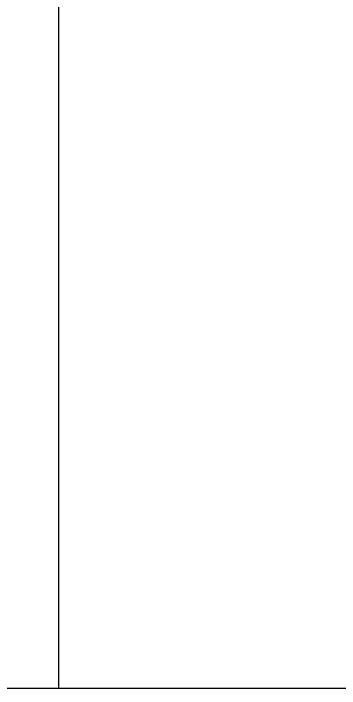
# Model space of a CAD drawing. Header units: millimetres. Extents: x 1601 to 15402, y -324 to 12625.
# Drawn here: x 13036.8 to 13065.2, y 318.2 to 377.1 of the extents above; entities that cross this region are included whole.
import ezdxf
from ezdxf.enums import TextEntityAlignment as Align

# ---------------------------------------------------------------- set-up
doc = ezdxf.new("R2010")
doc.units = ezdxf.units.MM
doc.layers.add('Размеры на чертеже', color=250, linetype='Continuous', lineweight=25)
doc.styles.add('GOST', font='GOST Common.ttf')

# ---------------------------------------------------------------- blocks, each defined once
blk = doc.blocks.new('*U371')
blk.add_lwpolyline([(0, 0), (420, 0), (420, -297), (0, -297)], close=True)
at = {"style": 'GOST'}
blk.add_attdef('РАЗРАБОТАЛ', text='', height=2.5, dxfattribs=at).set_placement((250.501, -264.224), align=Align.MIDDLE_LEFT)
blk.add_attdef('ПРОВЕРИЛ', (250.749, -270.729), '', height=2.5, dxfattribs=at)
at = {"style": 'GOST', "flags": 8}
for tag, p in [('ЛИСТ', (387.603, -271.867)), ('ЛИСТОВ', (405.299, -271.865)), ('ФОРМАТ', (380.972, -294.745))]:
    blk.add_attdef(tag, text='', height=3, dxfattribs=at).set_placement(p, align=Align.MIDDLE_CENTER)
blk.add_attdef('ИМЯ_ЧЕРТЕЖА_001', (321.53, -284.988), '', height=3, dxfattribs=at)

msp = doc.modelspace()

# ---------------------------------------------------------------- linework, layer by layer
msp.add_line((15402.2532, 318.2356), (5591.2496, 318.2356))

# ---------------------------------------------------------------- block references
at = {"layer": 'Размеры на чертеже', "lineweight": 90}
msp.add_blockref('*U371', (12620.7091, 615.2356), dxfattribs=at)

doc.saveas('drawing.dxf')
